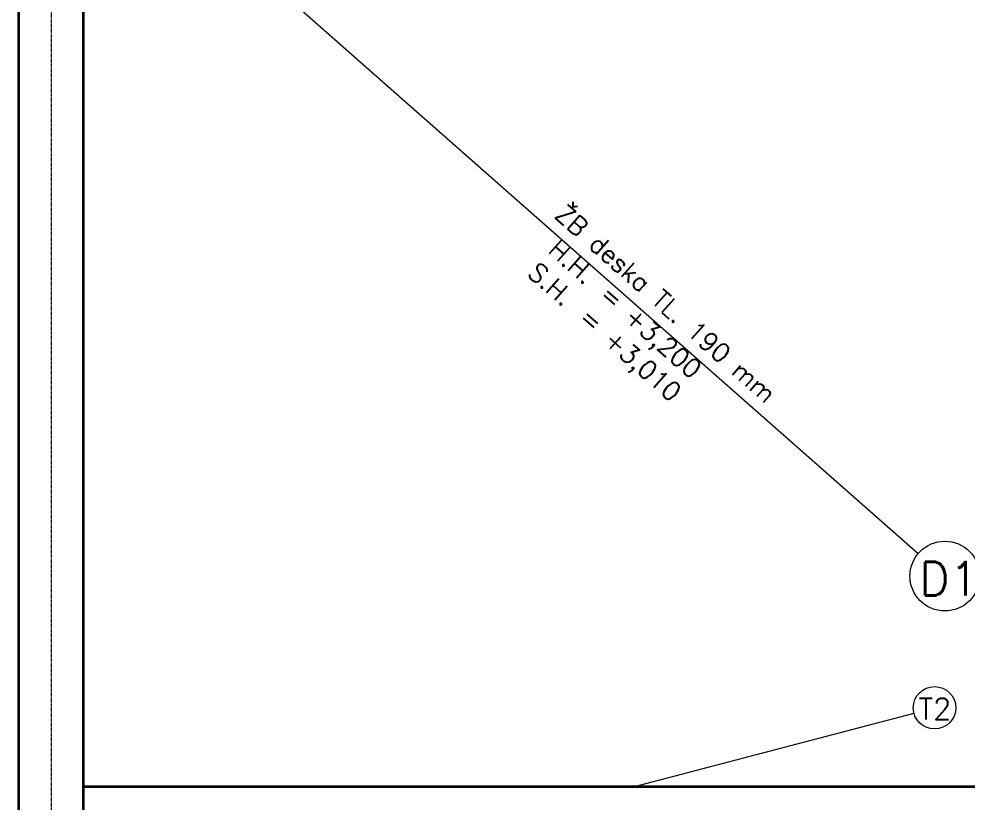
# Model space of a CAD drawing. Header units: millimetres. Extents: x -109904 to 256066, y -215550 to 75535.
# Drawn here: x 230161 to 238723, y 18907 to 25987 of the extents above; entities that cross this region are included whole.
import ezdxf

# ---------------------------------------------------------------- set-up
doc = ezdxf.new("R2010")
doc.units = ezdxf.units.MM
doc.header["$LTSCALE"] = 20
doc.linetypes.add('ČERCHOVANÁ', pattern=[25.4, 12.7, -6.35, 0, -6.35])
for name, color, linetype, lineweight in [('TENKÁ ČERCHOVANÁ ČÁRA', 60, 'ČERCHOVANÁ', 18), ('TLUSTÁ PLNÁ ČÁRA', 2, 'Continuous', 35), ('tlustá čára', 212, 'Continuous', 35), ('šrafy', 7, 'Continuous', 13)]:
    doc.layers.add(name, color=color, linetype=linetype, lineweight=lineweight)
doc.styles.get("Standard").update_dxf_attribs({"font": 'arial.ttf'})

msp = doc.modelspace()

# ---------------------------------------------------------------- linework, layer by layer
at = {"layer": 'TENKÁ ČERCHOVANÁ ČÁRA', "ltscale": 0.009}
msp.add_line((230452.668, 29760.914), (230452.668, 7761.002), dxfattribs=at)
at = {"layer": 'TLUSTÁ PLNÁ ČÁRA'}
msp.add_lwpolyline([(230161.003, 18469.292), (230161.003, 28385.919), (251744.25, 28385.919), (251744.25, 9135.996), (230161.003, 9135.996), (230161.003, 9719.327)], dxfattribs=at)
at = {"layer": 'tlustá čára'}
msp.add_line((230744.334, 17714.793), (230744.334, 19052.623), dxfattribs=at)
msp.add_lwpolyline([(230744.334, 27802.588), (240660.961, 27802.588), (240660.961, 19052.623), (230744.334, 19052.623)], close=True, dxfattribs=at)
at = {"layer": 'šrafy'}
for p, q in [((230744.334, 27802.588), (238273.517, 21159.192)), ((235702.647, 19052.623), (238235.958, 19718.223))]:
    msp.add_line(p, q, dxfattribs=at)
for centre, radius in [((238514.347, 20956.195), 314.971), ((238421.233, 19766.902), 191.563)]:
    msp.add_circle(centre, radius, dxfattribs=at)

# ---------------------------------------------------------------- texts
at = {"layer": 'šrafy', "insert": (235093.817, 24327.119), "char_height": 166.666, "attachment_point": 1, "rotation": 318.4404887}
msp.add_mtext_dynamic_manual_height_columns('{\\Fromans|c238;ŽB deska TL. 190 mm\\P\\pxi-3,l4,t4;H.H.^I = +3,200\\PS.H.^I = +3,010 }', width=8745.83203, gutter_width=20.833, heights=[0], dxfattribs=at)
at = {"layer": 'šrafy', "attachment_point": 1}
for s, width, gutter_width, insert, char_height in [('{\\Fromans|c238;D1}', 1757.37002, 25.368, (238283.242, 21084.357), 304.42111), ('{\\Fromans|c238;T2}', 1105.85906, 15.964, (238276.689, 19852.674), 191.56287)]:
    msp.add_mtext_dynamic_manual_height_columns(s, width=width, gutter_width=gutter_width, heights=[0], dxfattribs=dict(at, insert=insert, char_height=char_height))

doc.saveas('drawing.dxf')
